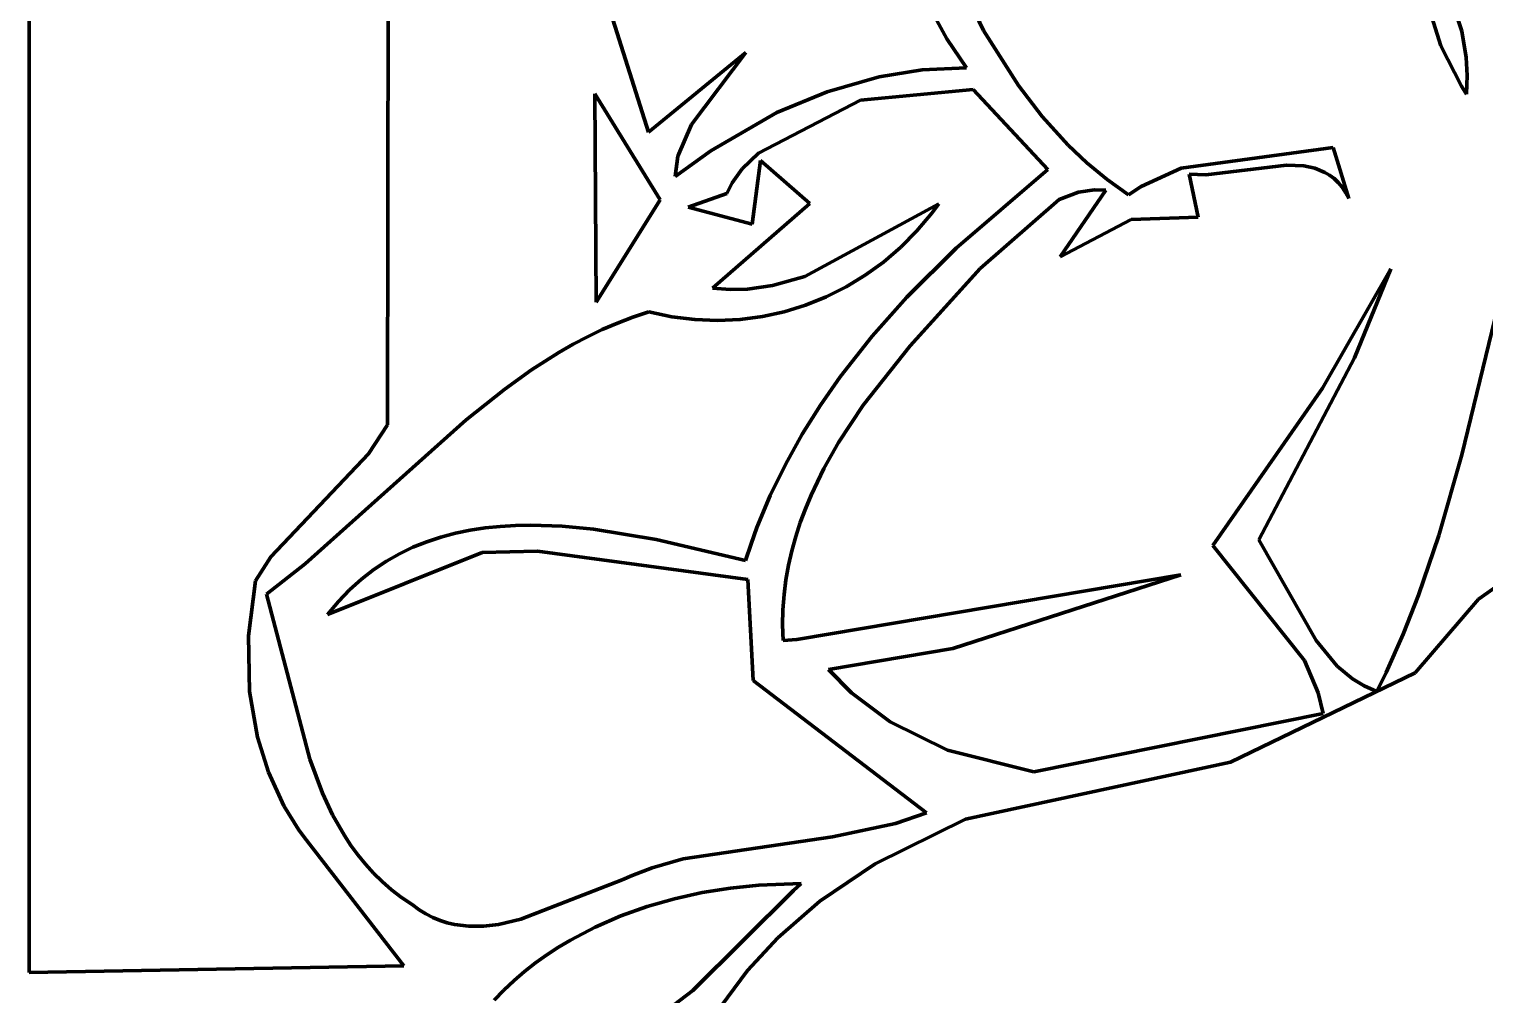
# Model space of a CAD drawing. Header units: millimetres. Extents: x 0 to 10.2, y 0 to 7.
# Drawn here: x 3.825 to 4.66, y 1.839 to 2.392 of the extents above; entities that cross this region are included whole.
import ezdxf

# ---------------------------------------------------------------- set-up
doc = ezdxf.new("R2010")
doc.units = ezdxf.units.MM
doc.layers.add('color#030303ff', color=7, linetype='CONTINUOUS', lineweight=100)
doc.layers.add('color#ffffffff', color=7, linetype='CONTINUOUS', lineweight=100)

msp = doc.modelspace()

# ---------------------------------------------------------------- linework, layer by layer
at = {"layer": 'color#030303ff'}
for p, q in [((3.82547, 2.60309), (3.82542, 1.85149)), ((4.03072, 2.16544), (4.03123, 2.50058)), ((4.6342, 2.38254), (4.59835, 2.49743)), ((4.33406, 2.4722), (4.3723, 2.3913)), ((4.6334, 2.42995), (4.64635, 2.39105)), ((4.15518, 2.41292), (4.1803, 2.33311)), ((4.3513, 2.38651), (4.33885, 2.40941)), ((4.36243, 2.37005), (4.3513, 2.38651)), ((4.3723, 2.3913), (4.39224, 2.35975)), ((4.64635, 2.39105), (4.64882, 2.3759)), ((4.1803, 2.33311), (4.23609, 2.37873)), ((4.23609, 2.37873), (4.2049, 2.33747)), ((4.64621, 2.3594), (4.6342, 2.38254)), ((4.33718, 2.36875), (4.36243, 2.37005)), ((4.64882, 2.3759), (4.64942, 2.36555)), ((4.2826, 2.35625), (4.31251, 2.36474)), ((4.31251, 2.36474), (4.33718, 2.36875)), ((4.64942, 2.36555), (4.64904, 2.35496)), ((4.14955, 2.35499), (4.15029, 2.23572)), ((4.18701, 2.29429), (4.14955, 2.35499)), ((4.25386, 2.34428), (4.2826, 2.35625)), ((4.36626, 2.35752), (4.30183, 2.35151)), ((4.40913, 2.31175), (4.36626, 2.35752)), ((4.39224, 2.35975), (4.4058, 2.34209)), ((4.64904, 2.35496), (4.64621, 2.3594)), ((4.21594, 2.32245), (4.25386, 2.34428)), ((4.30183, 2.35151), (4.24325, 2.32111)), ((4.64634, 2.14827), (4.69466, 2.34749)), ((4.2049, 2.33747), (4.19714, 2.31937)), ((4.4058, 2.34209), (4.42074, 2.32564)), ((4.19563, 2.3077), (4.21594, 2.32245)), ((4.19714, 2.31937), (4.19563, 2.3077)), ((4.24325, 2.32111), (4.23397, 2.31217)), ((4.42074, 2.32564), (4.43155, 2.31546)), ((4.48547, 2.31243), (4.5726, 2.32426)), ((4.5726, 2.32426), (4.58157, 2.29502)), ((4.23397, 2.31217), (4.22828, 2.30408)), ((4.23966, 2.28031), (4.24439, 2.31688)), ((4.24439, 2.31688), (4.27279, 2.29213)), ((4.35653, 2.26663), (4.40913, 2.31175)), ((4.43155, 2.31546), (4.44308, 2.30598)), ((4.46261, 2.30189), (4.48547, 2.31243)), ((4.54585, 2.31417), (4.49966, 2.30866)), ((4.55588, 2.31372), (4.54585, 2.31417)), ((4.56212, 2.3124), (4.55588, 2.31372)), ((4.56789, 2.31005), (4.56212, 2.3124)), ((4.22828, 2.30408), (4.22521, 2.2979)), ((4.44308, 2.30598), (4.45538, 2.29727)), ((4.49966, 2.30866), (4.49002, 2.30906)), ((4.49002, 2.30906), (4.49519, 2.28431)), ((4.57058, 2.30843), (4.56789, 2.31005)), ((4.57312, 2.30648), (4.57058, 2.30843)), ((4.5755, 2.30419), (4.57312, 2.30648)), ((4.57771, 2.30154), (4.5755, 2.30419)), ((4.15029, 2.23572), (4.18701, 2.29429)), ((4.22521, 2.2979), (4.20313, 2.29005)), ((4.41562, 2.29455), (4.37035, 2.25497)), ((4.42668, 2.29868), (4.41562, 2.29455)), ((4.41616, 2.26168), (4.44227, 2.2999)), ((4.43577, 2.30001), (4.42668, 2.29868)), ((4.44227, 2.2999), (4.43577, 2.30001)), ((4.45538, 2.29727), (4.46261, 2.30189)), ((4.57973, 2.29848), (4.57771, 2.30154)), ((4.58157, 2.29502), (4.57973, 2.29848)), ((4.20313, 2.29005), (4.23966, 2.28031)), ((4.27279, 2.29213), (4.21695, 2.24368)), ((4.26983, 2.2504), (4.34666, 2.29208)), ((4.34265, 2.28668), (4.33407, 2.27651)), ((4.34666, 2.29208), (4.34265, 2.28668)), ((4.45685, 2.2831), (4.41616, 2.26168)), ((4.49519, 2.28431), (4.45685, 2.2831)), ((4.33407, 2.27651), (4.32482, 2.26717)), ((4.32482, 2.26717), (4.31495, 2.25869)), ((4.32834, 2.23851), (4.35653, 2.26663)), ((4.31495, 2.25869), (4.3045, 2.25111)), ((4.37035, 2.25497), (4.33018, 2.21069)), ((4.56646, 2.18645), (4.60565, 2.25472)), ((4.60565, 2.25472), (4.5849, 2.20373)), ((4.23702, 2.24316), (4.25141, 2.24515)), ((4.25141, 2.24515), (4.26983, 2.2504)), ((4.29355, 2.24444), (4.28212, 2.23871)), ((4.3045, 2.25111), (4.29355, 2.24444)), ((4.21695, 2.24368), (4.22712, 2.24293)), ((4.22712, 2.24293), (4.23702, 2.24316)), ((4.28212, 2.23871), (4.27029, 2.23396)), ((4.30855, 2.21622), (4.32834, 2.23851)), ((4.18044, 2.23007), (4.17137, 2.22705)), ((4.19366, 2.22729), (4.18044, 2.23007)), ((4.20684, 2.22566), (4.19366, 2.22729)), ((4.24561, 2.22746), (4.23287, 2.22578)), ((4.2581, 2.2302), (4.24561, 2.22746)), ((4.27029, 2.23396), (4.2581, 2.2302)), ((4.15385, 2.21994), (4.14539, 2.21589)), ((4.16251, 2.22367), (4.15385, 2.21994)), ((4.17137, 2.22705), (4.16251, 2.22367)), ((4.21993, 2.22517), (4.20684, 2.22566)), ((4.23287, 2.22578), (4.21993, 2.22517)), ((4.1371, 2.21153), (4.12898, 2.2069)), ((4.14539, 2.21589), (4.1371, 2.21153)), ((4.29018, 2.19286), (4.30855, 2.21622)), ((4.33018, 2.21069), (4.3034, 2.17668)), ((4.12898, 2.2069), (4.11319, 2.19685)), ((4.5849, 2.20373), (4.53006, 2.09954)), ((4.11319, 2.19685), (4.09794, 2.18591)), ((4.09794, 2.18591), (4.07583, 2.16818)), ((4.27885, 2.17666), (4.29018, 2.19286)), ((4.50373, 2.09628), (4.56646, 2.18645)), ((4.26834, 2.15995), (4.27885, 2.17666)), ((4.3034, 2.17668), (4.28919, 2.15518)), ((4.07583, 2.16818), (3.98366, 2.08564)), ((4.01982, 2.14872), (4.03072, 2.16544)), ((4.25872, 2.14271), (4.26834, 2.15995)), ((4.28919, 2.15518), (4.2808, 2.14034)), ((3.96396, 2.08965), (4.01982, 2.14872)), ((4.63316, 2.10199), (4.64634, 2.14827)), ((4.25007, 2.12492), (4.25872, 2.14271)), ((4.2808, 2.14034), (4.27345, 2.12508)), ((4.24246, 2.10659), (4.25007, 2.12492)), ((4.27345, 2.12508), (4.27021, 2.11729)), ((4.27021, 2.11729), (4.26728, 2.10939)), ((4.0614, 2.10106), (4.06967, 2.10324)), ((4.06967, 2.10324), (4.0781, 2.10497)), ((4.0781, 2.10497), (4.08666, 2.10627)), ((4.08666, 2.10627), (4.09533, 2.10717)), ((4.09533, 2.10717), (4.10411, 2.10769)), ((4.10411, 2.10769), (4.11296, 2.10786)), ((4.11296, 2.10786), (4.13085, 2.10725)), ((4.13085, 2.10725), (4.14886, 2.10554)), ((4.14886, 2.10554), (4.1847, 2.09964)), ((4.23907, 2.0972), (4.24246, 2.10659)), ((4.26728, 2.10939), (4.26469, 2.10137)), ((4.62153, 2.06786), (4.63316, 2.10199)), ((4.03763, 2.09153), (4.04536, 2.09523)), ((4.04536, 2.09523), (4.05329, 2.09839)), ((4.05329, 2.09839), (4.0614, 2.10106)), ((4.1847, 2.09964), (4.23597, 2.08768)), ((4.23597, 2.08768), (4.23907, 2.0972)), ((4.26469, 2.10137), (4.26244, 2.09323)), ((4.55621, 2.03026), (4.50373, 2.09628)), ((4.53006, 2.09954), (4.56281, 2.04178)), ((3.95519, 2.07594), (3.96396, 2.08965)), ((3.98366, 2.08564), (3.96144, 2.06835)), ((4.08499, 2.09215), (3.99646, 2.05677)), ((4.02286, 2.08244), (4.03013, 2.08727)), ((4.03013, 2.08727), (4.03763, 2.09153)), ((4.11671, 2.09306), (4.08499, 2.09215)), ((4.23723, 2.07674), (4.11671, 2.09306)), ((4.26244, 2.09323), (4.26057, 2.08497)), ((4.69335, 2.0921), (4.65586, 2.06548)), ((4.00908, 2.07092), (4.01584, 2.077)), ((4.01584, 2.077), (4.02286, 2.08244)), ((4.26057, 2.08497), (4.25908, 2.07659)), ((4.26535, 2.04232), (4.48523, 2.07935)), ((4.48523, 2.07935), (4.3547, 2.0373)), ((3.95108, 2.0445), (3.95519, 2.07594)), ((4.00262, 2.06419), (4.00908, 2.07092)), ((4.24022, 2.01884), (4.23723, 2.07674)), ((4.25908, 2.07659), (4.258, 2.06809)), ((3.96144, 2.06835), (3.98623, 1.97377)), ((3.99646, 2.05677), (4.00262, 2.06419)), ((4.258, 2.06809), (4.25734, 2.05946)), ((4.61272, 2.04546), (4.62153, 2.06786)), ((4.65586, 2.06548), (4.61951, 2.0233)), ((4.25734, 2.05946), (4.25713, 2.05069)), ((3.95176, 2.0126), (3.95108, 2.0445)), ((4.25713, 2.05069), (4.25738, 2.0418)), ((4.60292, 2.02338), (4.61272, 2.04546)), ((4.25738, 2.0418), (4.26535, 2.04232)), ((4.3547, 2.0373), (4.28351, 2.02523)), ((4.56281, 2.04178), (4.57495, 2.02715)), ((4.56406, 2.01189), (4.55621, 2.03026)), ((4.57495, 2.02715), (4.5837, 2.01987)), ((4.33951, 1.94302), (4.24022, 2.01884)), ((4.28351, 2.02523), (4.29662, 2.01179)), ((4.61951, 2.0233), (4.51369, 1.97198)), ((4.5837, 2.01987), (4.59031, 2.01581)), ((4.59761, 2.01248), (4.60292, 2.02338)), ((3.95625, 1.98646), (3.95176, 2.0126)), ((4.29662, 2.01179), (4.31869, 1.99512)), ((4.56695, 1.99992), (4.56406, 2.01189)), ((4.59031, 2.01581), (4.59761, 2.01248)), ((4.31869, 1.99512), (4.35165, 1.97891)), ((4.40116, 1.96658), (4.56695, 1.99992)), ((3.96258, 1.96626), (3.95625, 1.98646)), ((4.35165, 1.97891), (4.40116, 1.96658)), ((3.98623, 1.97377), (3.99352, 1.95432)), ((4.51369, 1.97198), (4.36185, 1.93933)), ((3.97145, 1.94706), (3.96258, 1.96626)), ((3.99352, 1.95432), (3.99932, 1.94192)), ((3.97986, 1.9335), (3.97145, 1.94706)), ((3.99932, 1.94192), (4.00605, 1.93008)), ((4.28567, 1.92937), (4.32189, 1.93698)), ((4.36185, 1.93933), (4.31021, 1.91389)), ((4.32189, 1.93698), (4.33951, 1.94302)), ((3.983, 1.92917), (3.97986, 1.9335)), ((4.04009, 1.85527), (3.983, 1.92917)), ((4.00605, 1.93008), (4.0098, 1.92441)), ((4.20022, 1.91669), (4.28567, 1.92937)), ((4.0098, 1.92441), (4.01383, 1.91891)), ((4.01383, 1.91891), (4.01816, 1.91361)), ((4.01816, 1.91361), (4.02282, 1.90851)), ((4.17088, 1.90722), (4.18248, 1.91161)), ((4.18248, 1.91161), (4.20022, 1.91669)), ((4.31021, 1.91389), (4.27843, 1.89233)), ((4.02282, 1.90851), (4.0278, 1.90363)), ((4.0278, 1.90363), (4.03314, 1.89898)), ((4.1071, 1.88217), (4.16516, 1.90468)), ((4.16516, 1.90468), (4.17088, 1.90722)), ((4.26779, 1.9026), (4.24345, 1.90163)), ((4.26336, 1.89846), (4.26779, 1.9026)), ((4.03314, 1.89898), (4.03885, 1.89457)), ((4.03885, 1.89457), (4.04495, 1.89042)), ((4.19523, 1.89385), (4.17963, 1.88941)), ((4.21113, 1.89734), (4.19523, 1.89385)), ((4.2057, 1.84132), (4.26336, 1.89846)), ((4.22723, 1.89993), (4.21113, 1.89734)), ((4.24345, 1.90163), (4.22723, 1.89993)), ((4.04495, 1.89042), (4.04886, 1.88755)), ((4.04886, 1.88755), (4.05282, 1.88509)), ((4.05282, 1.88509), (4.05682, 1.88303)), ((4.17963, 1.88941), (4.16441, 1.884)), ((4.27843, 1.89233), (4.25434, 1.87142)), ((4.05682, 1.88303), (4.06086, 1.88135)), ((4.06086, 1.88135), (4.06494, 1.88002)), ((4.06494, 1.88002), (4.06906, 1.87904)), ((4.06906, 1.87904), (4.07739, 1.87801)), ((4.07739, 1.87801), (4.08581, 1.87809)), ((4.08581, 1.87809), (4.0943, 1.87914)), ((4.0943, 1.87914), (4.1071, 1.88217)), ((4.14968, 1.87759), (4.13553, 1.87016)), ((4.16441, 1.884), (4.14968, 1.87759)), ((4.13553, 1.87016), (4.12869, 1.86605)), ((4.25434, 1.87142), (4.23701, 1.85268)), ((4.12203, 1.86167), (4.11557, 1.85701)), ((4.12869, 1.86605), (4.12203, 1.86167)), ((3.82542, 1.85149), (4.04009, 1.85527)), ((4.1093, 1.85208), (4.10325, 1.84688)), ((4.11557, 1.85701), (4.1093, 1.85208)), ((4.23701, 1.85268), (4.22171, 1.8321)), ((4.10325, 1.84688), (4.09741, 1.84139)), ((4.09741, 1.84139), (4.09182, 1.83561)), ((4.19116, 1.83011), (4.2057, 1.84132))]:
    msp.add_line(p, q, dxfattribs=at)
at = {"layer": 'color#ffffffff'}
for p, q in [((3.82542, 1.85149), (3.82547, 2.60309)), ((4.03123, 2.50058), (4.03072, 2.16544)), ((4.59835, 2.49743), (4.6342, 2.38254)), ((4.3723, 2.3913), (4.33406, 2.4722)), ((4.64635, 2.39105), (4.6334, 2.42995)), ((4.1803, 2.33311), (4.15518, 2.41292)), ((4.33885, 2.40941), (4.3513, 2.38651)), ((4.3513, 2.38651), (4.36243, 2.37005)), ((4.39224, 2.35975), (4.3723, 2.3913)), ((4.64882, 2.3759), (4.64635, 2.39105)), ((4.23609, 2.37873), (4.1803, 2.33311)), ((4.2049, 2.33747), (4.23609, 2.37873)), ((4.6342, 2.38254), (4.64621, 2.3594)), ((4.36243, 2.37005), (4.33718, 2.36875)), ((4.64942, 2.36555), (4.64882, 2.3759)), ((4.31251, 2.36474), (4.2826, 2.35625)), ((4.33718, 2.36875), (4.31251, 2.36474)), ((4.64904, 2.35496), (4.64942, 2.36555)), ((4.14955, 2.35499), (4.18701, 2.29429)), ((4.15029, 2.23572), (4.14955, 2.35499)), ((4.2826, 2.35625), (4.25386, 2.34428)), ((4.30183, 2.35151), (4.36626, 2.35752)), ((4.36626, 2.35752), (4.40913, 2.31175)), ((4.4058, 2.34209), (4.39224, 2.35975)), ((4.64621, 2.3594), (4.64904, 2.35496)), ((4.25386, 2.34428), (4.21594, 2.32245)), ((4.24325, 2.32111), (4.30183, 2.35151)), ((4.69466, 2.34749), (4.64634, 2.14827)), ((4.19714, 2.31937), (4.2049, 2.33747)), ((4.42074, 2.32564), (4.4058, 2.34209)), ((4.21594, 2.32245), (4.19563, 2.3077)), ((4.19563, 2.3077), (4.19714, 2.31937)), ((4.23397, 2.31217), (4.24325, 2.32111)), ((4.43155, 2.31546), (4.42074, 2.32564)), ((4.5726, 2.32426), (4.48547, 2.31243)), ((4.58157, 2.29502), (4.5726, 2.32426)), ((4.22828, 2.30408), (4.23397, 2.31217)), ((4.24439, 2.31688), (4.23966, 2.28031)), ((4.27279, 2.29213), (4.24439, 2.31688)), ((4.40913, 2.31175), (4.35653, 2.26663)), ((4.44308, 2.30598), (4.43155, 2.31546)), ((4.48547, 2.31243), (4.46261, 2.30189)), ((4.49966, 2.30866), (4.54585, 2.31417)), ((4.54585, 2.31417), (4.55588, 2.31372)), ((4.55588, 2.31372), (4.56212, 2.3124)), ((4.56212, 2.3124), (4.56789, 2.31005)), ((4.22521, 2.2979), (4.22828, 2.30408)), ((4.45538, 2.29727), (4.44308, 2.30598)), ((4.49519, 2.28431), (4.49002, 2.30906)), ((4.49002, 2.30906), (4.49966, 2.30866)), ((4.56789, 2.31005), (4.57058, 2.30843)), ((4.57058, 2.30843), (4.57312, 2.30648)), ((4.57312, 2.30648), (4.5755, 2.30419)), ((4.5755, 2.30419), (4.57771, 2.30154)), ((4.18701, 2.29429), (4.15029, 2.23572)), ((4.20313, 2.29005), (4.22521, 2.2979)), ((4.37035, 2.25497), (4.41562, 2.29455)), ((4.41562, 2.29455), (4.42668, 2.29868)), ((4.44227, 2.2999), (4.41616, 2.26168)), ((4.42668, 2.29868), (4.43577, 2.30001)), ((4.43577, 2.30001), (4.44227, 2.2999)), ((4.46261, 2.30189), (4.45538, 2.29727)), ((4.57771, 2.30154), (4.57973, 2.29848)), ((4.57973, 2.29848), (4.58157, 2.29502)), ((4.23966, 2.28031), (4.20313, 2.29005)), ((4.21695, 2.24368), (4.27279, 2.29213)), ((4.34666, 2.29208), (4.26983, 2.2504)), ((4.33407, 2.27651), (4.34265, 2.28668)), ((4.34265, 2.28668), (4.34666, 2.29208)), ((4.41616, 2.26168), (4.45685, 2.2831)), ((4.45685, 2.2831), (4.49519, 2.28431)), ((4.32482, 2.26717), (4.33407, 2.27651)), ((4.31495, 2.25869), (4.32482, 2.26717)), ((4.35653, 2.26663), (4.32834, 2.23851)), ((4.3045, 2.25111), (4.31495, 2.25869)), ((4.33018, 2.21069), (4.37035, 2.25497)), ((4.60565, 2.25472), (4.56646, 2.18645)), ((4.5849, 2.20373), (4.60565, 2.25472)), ((4.25141, 2.24515), (4.23702, 2.24316)), ((4.26983, 2.2504), (4.25141, 2.24515)), ((4.28212, 2.23871), (4.29355, 2.24444)), ((4.29355, 2.24444), (4.3045, 2.25111)), ((4.22712, 2.24293), (4.21695, 2.24368)), ((4.23702, 2.24316), (4.22712, 2.24293)), ((4.27029, 2.23396), (4.28212, 2.23871)), ((4.32834, 2.23851), (4.30855, 2.21622)), ((4.17137, 2.22705), (4.18044, 2.23007)), ((4.18044, 2.23007), (4.19366, 2.22729)), ((4.19366, 2.22729), (4.20684, 2.22566)), ((4.23287, 2.22578), (4.24561, 2.22746)), ((4.24561, 2.22746), (4.2581, 2.2302)), ((4.2581, 2.2302), (4.27029, 2.23396)), ((4.14539, 2.21589), (4.15385, 2.21994)), ((4.15385, 2.21994), (4.16251, 2.22367)), ((4.16251, 2.22367), (4.17137, 2.22705)), ((4.20684, 2.22566), (4.21993, 2.22517)), ((4.21993, 2.22517), (4.23287, 2.22578)), ((4.12898, 2.2069), (4.1371, 2.21153)), ((4.1371, 2.21153), (4.14539, 2.21589)), ((4.30855, 2.21622), (4.29018, 2.19286)), ((4.3034, 2.17668), (4.33018, 2.21069)), ((4.11319, 2.19685), (4.12898, 2.2069)), ((4.53006, 2.09954), (4.5849, 2.20373)), ((4.09794, 2.18591), (4.11319, 2.19685)), ((4.07583, 2.16818), (4.09794, 2.18591)), ((4.29018, 2.19286), (4.27885, 2.17666)), ((4.56646, 2.18645), (4.50373, 2.09628)), ((4.27885, 2.17666), (4.26834, 2.15995)), ((4.28919, 2.15518), (4.3034, 2.17668)), ((3.98366, 2.08564), (4.07583, 2.16818)), ((4.03072, 2.16544), (4.01982, 2.14872)), ((4.26834, 2.15995), (4.25872, 2.14271)), ((4.2808, 2.14034), (4.28919, 2.15518)), ((4.01982, 2.14872), (3.96396, 2.08965)), ((4.64634, 2.14827), (4.63316, 2.10199)), ((4.25872, 2.14271), (4.25007, 2.12492)), ((4.27345, 2.12508), (4.2808, 2.14034)), ((4.25007, 2.12492), (4.24246, 2.10659)), ((4.27021, 2.11729), (4.27345, 2.12508)), ((4.26728, 2.10939), (4.27021, 2.11729)), ((4.06967, 2.10324), (4.0614, 2.10106)), ((4.0781, 2.10497), (4.06967, 2.10324)), ((4.08666, 2.10627), (4.0781, 2.10497)), ((4.09533, 2.10717), (4.08666, 2.10627)), ((4.10411, 2.10769), (4.09533, 2.10717)), ((4.11296, 2.10786), (4.10411, 2.10769)), ((4.13085, 2.10725), (4.11296, 2.10786)), ((4.14886, 2.10554), (4.13085, 2.10725)), ((4.1847, 2.09964), (4.14886, 2.10554)), ((4.24246, 2.10659), (4.23907, 2.0972)), ((4.26469, 2.10137), (4.26728, 2.10939)), ((4.63316, 2.10199), (4.62153, 2.06786)), ((4.04536, 2.09523), (4.03763, 2.09153)), ((4.05329, 2.09839), (4.04536, 2.09523)), ((4.0614, 2.10106), (4.05329, 2.09839)), ((4.23597, 2.08768), (4.1847, 2.09964)), ((4.23907, 2.0972), (4.23597, 2.08768)), ((4.26244, 2.09323), (4.26469, 2.10137)), ((4.50373, 2.09628), (4.55621, 2.03026)), ((4.56281, 2.04178), (4.53006, 2.09954)), ((3.96396, 2.08965), (3.95519, 2.07594)), ((3.96144, 2.06835), (3.98366, 2.08564)), ((3.99646, 2.05677), (4.08499, 2.09215)), ((4.03013, 2.08727), (4.02286, 2.08244)), ((4.03763, 2.09153), (4.03013, 2.08727)), ((4.08499, 2.09215), (4.11671, 2.09306)), ((4.11671, 2.09306), (4.23723, 2.07674)), ((4.26057, 2.08497), (4.26244, 2.09323)), ((4.65586, 2.06548), (4.69335, 2.0921)), ((4.01584, 2.077), (4.00908, 2.07092)), ((4.02286, 2.08244), (4.01584, 2.077)), ((4.25908, 2.07659), (4.26057, 2.08497)), ((4.48523, 2.07935), (4.26535, 2.04232)), ((4.3547, 2.0373), (4.48523, 2.07935)), ((3.95519, 2.07594), (3.95108, 2.0445)), ((4.00908, 2.07092), (4.00262, 2.06419)), ((4.23723, 2.07674), (4.24022, 2.01884)), ((4.258, 2.06809), (4.25908, 2.07659)), ((3.98623, 1.97377), (3.96144, 2.06835)), ((4.00262, 2.06419), (3.99646, 2.05677)), ((4.25734, 2.05946), (4.258, 2.06809)), ((4.62153, 2.06786), (4.61272, 2.04546)), ((4.61951, 2.0233), (4.65586, 2.06548)), ((4.25713, 2.05069), (4.25734, 2.05946)), ((3.95108, 2.0445), (3.95176, 2.0126)), ((4.25738, 2.0418), (4.25713, 2.05069)), ((4.61272, 2.04546), (4.60292, 2.02338)), ((4.26535, 2.04232), (4.25738, 2.0418)), ((4.28351, 2.02523), (4.3547, 2.0373)), ((4.57495, 2.02715), (4.56281, 2.04178)), ((4.55621, 2.03026), (4.56406, 2.01189)), ((4.5837, 2.01987), (4.57495, 2.02715)), ((4.24022, 2.01884), (4.33951, 1.94302)), ((4.29662, 2.01179), (4.28351, 2.02523)), ((4.51369, 1.97198), (4.61951, 2.0233)), ((4.59031, 2.01581), (4.5837, 2.01987)), ((4.60292, 2.02338), (4.59761, 2.01248)), ((3.95176, 2.0126), (3.95625, 1.98646)), ((4.31869, 1.99512), (4.29662, 2.01179)), ((4.56406, 2.01189), (4.56695, 1.99992)), ((4.59761, 2.01248), (4.59031, 2.01581)), ((4.35165, 1.97891), (4.31869, 1.99512)), ((4.56695, 1.99992), (4.40116, 1.96658)), ((3.95625, 1.98646), (3.96258, 1.96626)), ((4.40116, 1.96658), (4.35165, 1.97891)), ((3.99352, 1.95432), (3.98623, 1.97377)), ((4.36185, 1.93933), (4.51369, 1.97198)), ((3.96258, 1.96626), (3.97145, 1.94706)), ((3.99932, 1.94192), (3.99352, 1.95432)), ((3.97145, 1.94706), (3.97986, 1.9335)), ((4.00605, 1.93008), (3.99932, 1.94192)), ((4.32189, 1.93698), (4.28567, 1.92937)), ((4.31021, 1.91389), (4.36185, 1.93933)), ((4.33951, 1.94302), (4.32189, 1.93698)), ((3.97986, 1.9335), (3.983, 1.92917)), ((3.983, 1.92917), (4.04009, 1.85527)), ((4.0098, 1.92441), (4.00605, 1.93008)), ((4.28567, 1.92937), (4.20022, 1.91669)), ((4.01383, 1.91891), (4.0098, 1.92441)), ((4.01816, 1.91361), (4.01383, 1.91891)), ((4.02282, 1.90851), (4.01816, 1.91361)), ((4.18248, 1.91161), (4.17088, 1.90722)), ((4.20022, 1.91669), (4.18248, 1.91161)), ((4.27843, 1.89233), (4.31021, 1.91389)), ((4.0278, 1.90363), (4.02282, 1.90851)), ((4.03314, 1.89898), (4.0278, 1.90363)), ((4.16516, 1.90468), (4.1071, 1.88217)), ((4.17088, 1.90722), (4.16516, 1.90468)), ((4.24345, 1.90163), (4.26779, 1.9026)), ((4.26779, 1.9026), (4.26336, 1.89846)), ((4.03885, 1.89457), (4.03314, 1.89898)), ((4.04495, 1.89042), (4.03885, 1.89457)), ((4.17963, 1.88941), (4.19523, 1.89385)), ((4.19523, 1.89385), (4.21113, 1.89734)), ((4.26336, 1.89846), (4.2057, 1.84132)), ((4.21113, 1.89734), (4.22723, 1.89993)), ((4.22723, 1.89993), (4.24345, 1.90163)), ((4.04886, 1.88755), (4.04495, 1.89042)), ((4.05282, 1.88509), (4.04886, 1.88755)), ((4.05682, 1.88303), (4.05282, 1.88509)), ((4.16441, 1.884), (4.17963, 1.88941)), ((4.25434, 1.87142), (4.27843, 1.89233)), ((4.06086, 1.88135), (4.05682, 1.88303)), ((4.06494, 1.88002), (4.06086, 1.88135)), ((4.06906, 1.87904), (4.06494, 1.88002)), ((4.07739, 1.87801), (4.06906, 1.87904)), ((4.08581, 1.87809), (4.07739, 1.87801)), ((4.0943, 1.87914), (4.08581, 1.87809)), ((4.1071, 1.88217), (4.0943, 1.87914)), ((4.13553, 1.87016), (4.14968, 1.87759)), ((4.14968, 1.87759), (4.16441, 1.884)), ((4.12869, 1.86605), (4.13553, 1.87016)), ((4.23701, 1.85268), (4.25434, 1.87142)), ((4.11557, 1.85701), (4.12203, 1.86167)), ((4.12203, 1.86167), (4.12869, 1.86605)), ((4.04009, 1.85527), (3.82542, 1.85149)), ((4.10325, 1.84688), (4.1093, 1.85208)), ((4.1093, 1.85208), (4.11557, 1.85701)), ((4.22171, 1.8321), (4.23701, 1.85268)), ((4.09741, 1.84139), (4.10325, 1.84688)), ((4.09182, 1.83561), (4.09741, 1.84139)), ((4.2057, 1.84132), (4.19116, 1.83011))]:
    msp.add_line(p, q, dxfattribs=at)

doc.saveas('drawing.dxf')
